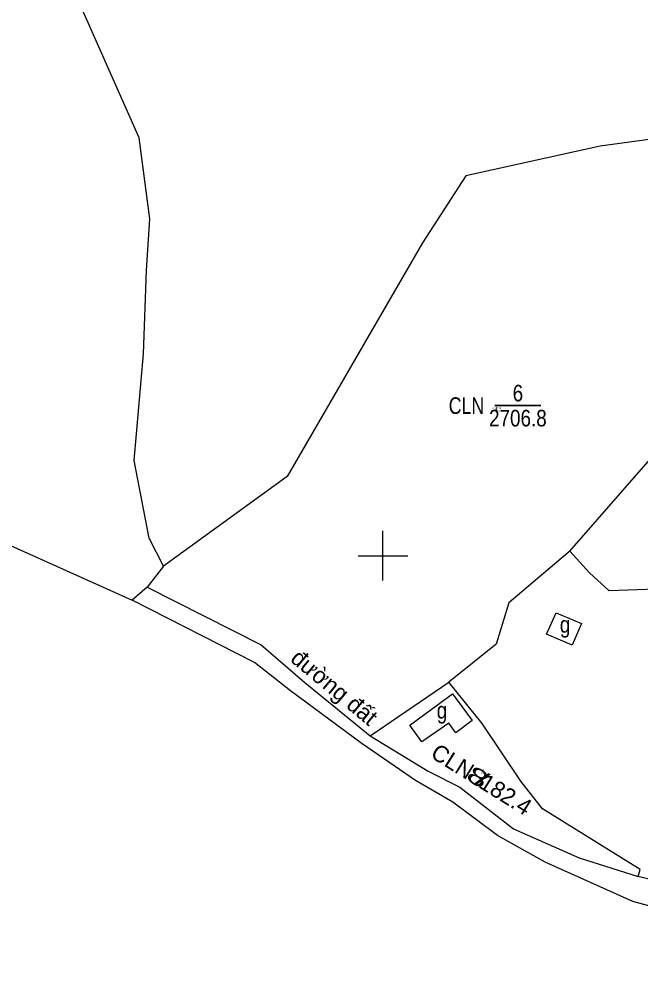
# Model space of a CAD drawing. Header units: metres. Extents: x 548390 to 549118, y 1840259 to 1841146.
# Drawn here: x 548856.1 to 548931.1, y 1840850.6 to 1840964.7 of the extents above; entities that cross this region are included whole.
import ezdxf
from ezdxf.enums import TextEntityAlignment as Align

# ---------------------------------------------------------------- set-up
doc = ezdxf.new("R2010")
doc.units = ezdxf.units.M
doc.header["$LTSCALE"] = 0.8
for name, color, linetype, lineweight in [('10', 7, 'Continuous', 13), ('13', 7, 'Continuous', 25), ('14', 7, 'Continuous', 13), ('23', 7, 'Continuous', 13), ('63', 7, 'Continuous', 13)]:
    doc.layers.add(name, color=color, linetype=linetype, lineweight=lineweight)
for name, color, linetype in [('15', 7, 'Continuous'), ('16', 7, 'Continuous'), ('28', 7, 'Continuous')]:
    doc.layers.add(name, color=color, linetype=linetype)

msp = doc.modelspace()

# ---------------------------------------------------------------- linework, layer by layer
at = {"layer": '10'}
for p, q in [((548873.55, 1840898.73), (548871.56, 1840896.2)), ((548898.48, 1840878.29), (548907.93, 1840884.75)), ((548930.79, 1840861.3), (548931.04, 1840862.13))]:
    msp.add_line(p, q, dxfattribs=at)
for points in [[(548873.55, 1840898.73), (548871.81, 1840902.12), (548870, 1840911.48), (548871.13, 1840924.36), (548871.48, 1840934.39), (548871.89, 1840940.62), (548870.58, 1840950.41), (548863.86, 1840965.63), (548861.27, 1840978.91)], [(548950.66, 1840952.74), (548926.21, 1840949.39), (548910.01, 1840945.83), (548904.76, 1840937.74), (548888.43, 1840909.55), (548873.55, 1840898.73)], [(548922.56, 1840900.56), (548935.63, 1840915.48), (548937.14, 1840922.48), (548941.9, 1840934.46), (548955.56, 1840944.51), (548950.66, 1840952.74)], [(548789.21, 1840818.78), (548800.98, 1840838.85), (548813.25, 1840863.28), (548822.96, 1840890.15), (548850.29, 1840903.34), (548869.77, 1840894.62)], [(548922.56, 1840900.56), (548915.19, 1840894.33), (548913.65, 1840889.34), (548907.93, 1840884.75)], [(548978.56, 1840898), (548971.01, 1840897.18), (548952.75, 1840895.86), (548937.92, 1840896.05), (548936.32, 1840896.1), (548927.3, 1840895.74), (548924.9, 1840897.93), (548922.56, 1840900.56)], [(548931.04, 1840862.13), (548919.24, 1840869.47), (548916.62, 1840872.81), (548911.97, 1840879.76), (548907.93, 1840884.75)]]:
    msp.add_lwpolyline(points, dxfattribs=at)
at = {"layer": '13'}
msp.add_line((548913.5, 1840918.1), (548919.06, 1840918.1), dxfattribs=at)
at = {"layer": '14'}
for points in [[(548919.75, 1840890.53), (548920.89, 1840893.1), (548923.94, 1840891.81), (548922.84, 1840889.22)], [(548910.76, 1840880.1), (548908.79, 1840878.65), (548907.96, 1840879.78), (548904.71, 1840877.54), (548903.23, 1840879.57), (548908.4, 1840883.34)]]:
    msp.add_lwpolyline(points, close=True, dxfattribs=at)
at = {"layer": '23'}
msp.add_line((548871.56, 1840896.2), (548869.77, 1840894.62), dxfattribs=at)
for points in [[(548871.56, 1840896.2), (548885.32, 1840889.23), (548890.6, 1840884.7), (548898.48, 1840878.29)], [(548956.78, 1840849.63), (548950.8, 1840849.76), (548943.34, 1840854.69), (548930.15, 1840858.29), (548919.57, 1840863.04), (548913.8, 1840866.26), (548908.43, 1840870.27), (548903.93, 1840872.87), (548897.48, 1840877.3), (548888.84, 1840883.69), (548884.52, 1840887.11), (548869.77, 1840894.62)], [(548898.48, 1840878.29), (548905.46, 1840874.02), (548909.27, 1840872.07), (548915.76, 1840867.05), (548923.69, 1840863.56), (548930.79, 1840861.3)], [(548958.37, 1840851.61), (548952.29, 1840852.89), (548945.54, 1840857.65), (548930.79, 1840861.3)]]:
    msp.add_lwpolyline(points, dxfattribs=at)
at = {"layer": '63'}
for p, q in [((548900, 1840897), (548900, 1840903)), ((548897, 1840900), (548903, 1840900))]:
    msp.add_line(p, q, dxfattribs=at)

# ---------------------------------------------------------------- texts
at = {"layer": '13', "width": 0.85}
for s, p in [('6', (548916.28, 1840918.61)), ('2706.8', (548916.28, 1840915.59))]:
    msp.add_text(s, height=2, dxfattribs=at).set_placement(p, align=Align.CENTER)
at = {"layer": '13', "width": 0.8}
msp.add_text('CLN ', height=2, dxfattribs=at).set_placement((548912.81, 1840917.1), align=Align.RIGHT)
at = {"layer": '13'}
msp.add_text('CLN ', height=2, rotation=328.015, dxfattribs=at).set_placement((548910.781, 1840872.521), align=Align.RIGHT)
for s, width, p in [('8', 1.65, (548909.87, 1840873.1)), ('/', 1.6, (548910.89, 1840872.46))]:
    msp.add_text(s, height=2, rotation=328.015, dxfattribs=dict(at, width=width)).set_placement(p)
msp.add_text('182.4', height=2, rotation=328.015, dxfattribs=at).set_placement((548911.45, 1840872.11))
at = {"layer": '15'}
for s, p in [('Nguyễn Văn Hùng', (548913.675, 1840917.77)), ('Khối 7', (548913.67, 1840917.65)), ('Hồ Thị Viết Thùy', (548913.675, 1840917.41)), ('Khối 7', (548913.67, 1840917.53)), ('Khối 7', (548912.07, 1840873.82)), ('Khối 7', (548912.07, 1840873.7))]:
    msp.add_text(s, height=0.1, dxfattribs=at).set_placement(p, align=Align.CENTER)
for s, width, p in [('CLN', 1.1, (548913.675, 1840917.89)), ('6', 0.8, (548913.67, 1840918.01)), ('CLN', 1.1, (548912.075, 1840874.06)), ('8', 0.8, (548912.07, 1840874.18))]:
    msp.add_text(s, height=0.1, dxfattribs=dict(at, width=width)).set_placement(p, align=Align.CENTER)
at = {"layer": '16', "width": 0.85}
for p in [(548921.975, 1840890.7), (548907.125, 1840880.34)]:
    msp.add_text('g', height=2, dxfattribs=at).set_placement(p, align=Align.CENTER)
at = {"layer": '28'}
msp.add_text('đường đất', height=2, rotation=320.351, dxfattribs=at).set_placement((548893.507, 1840883.361), align=Align.CENTER)

doc.saveas('drawing.dxf')
